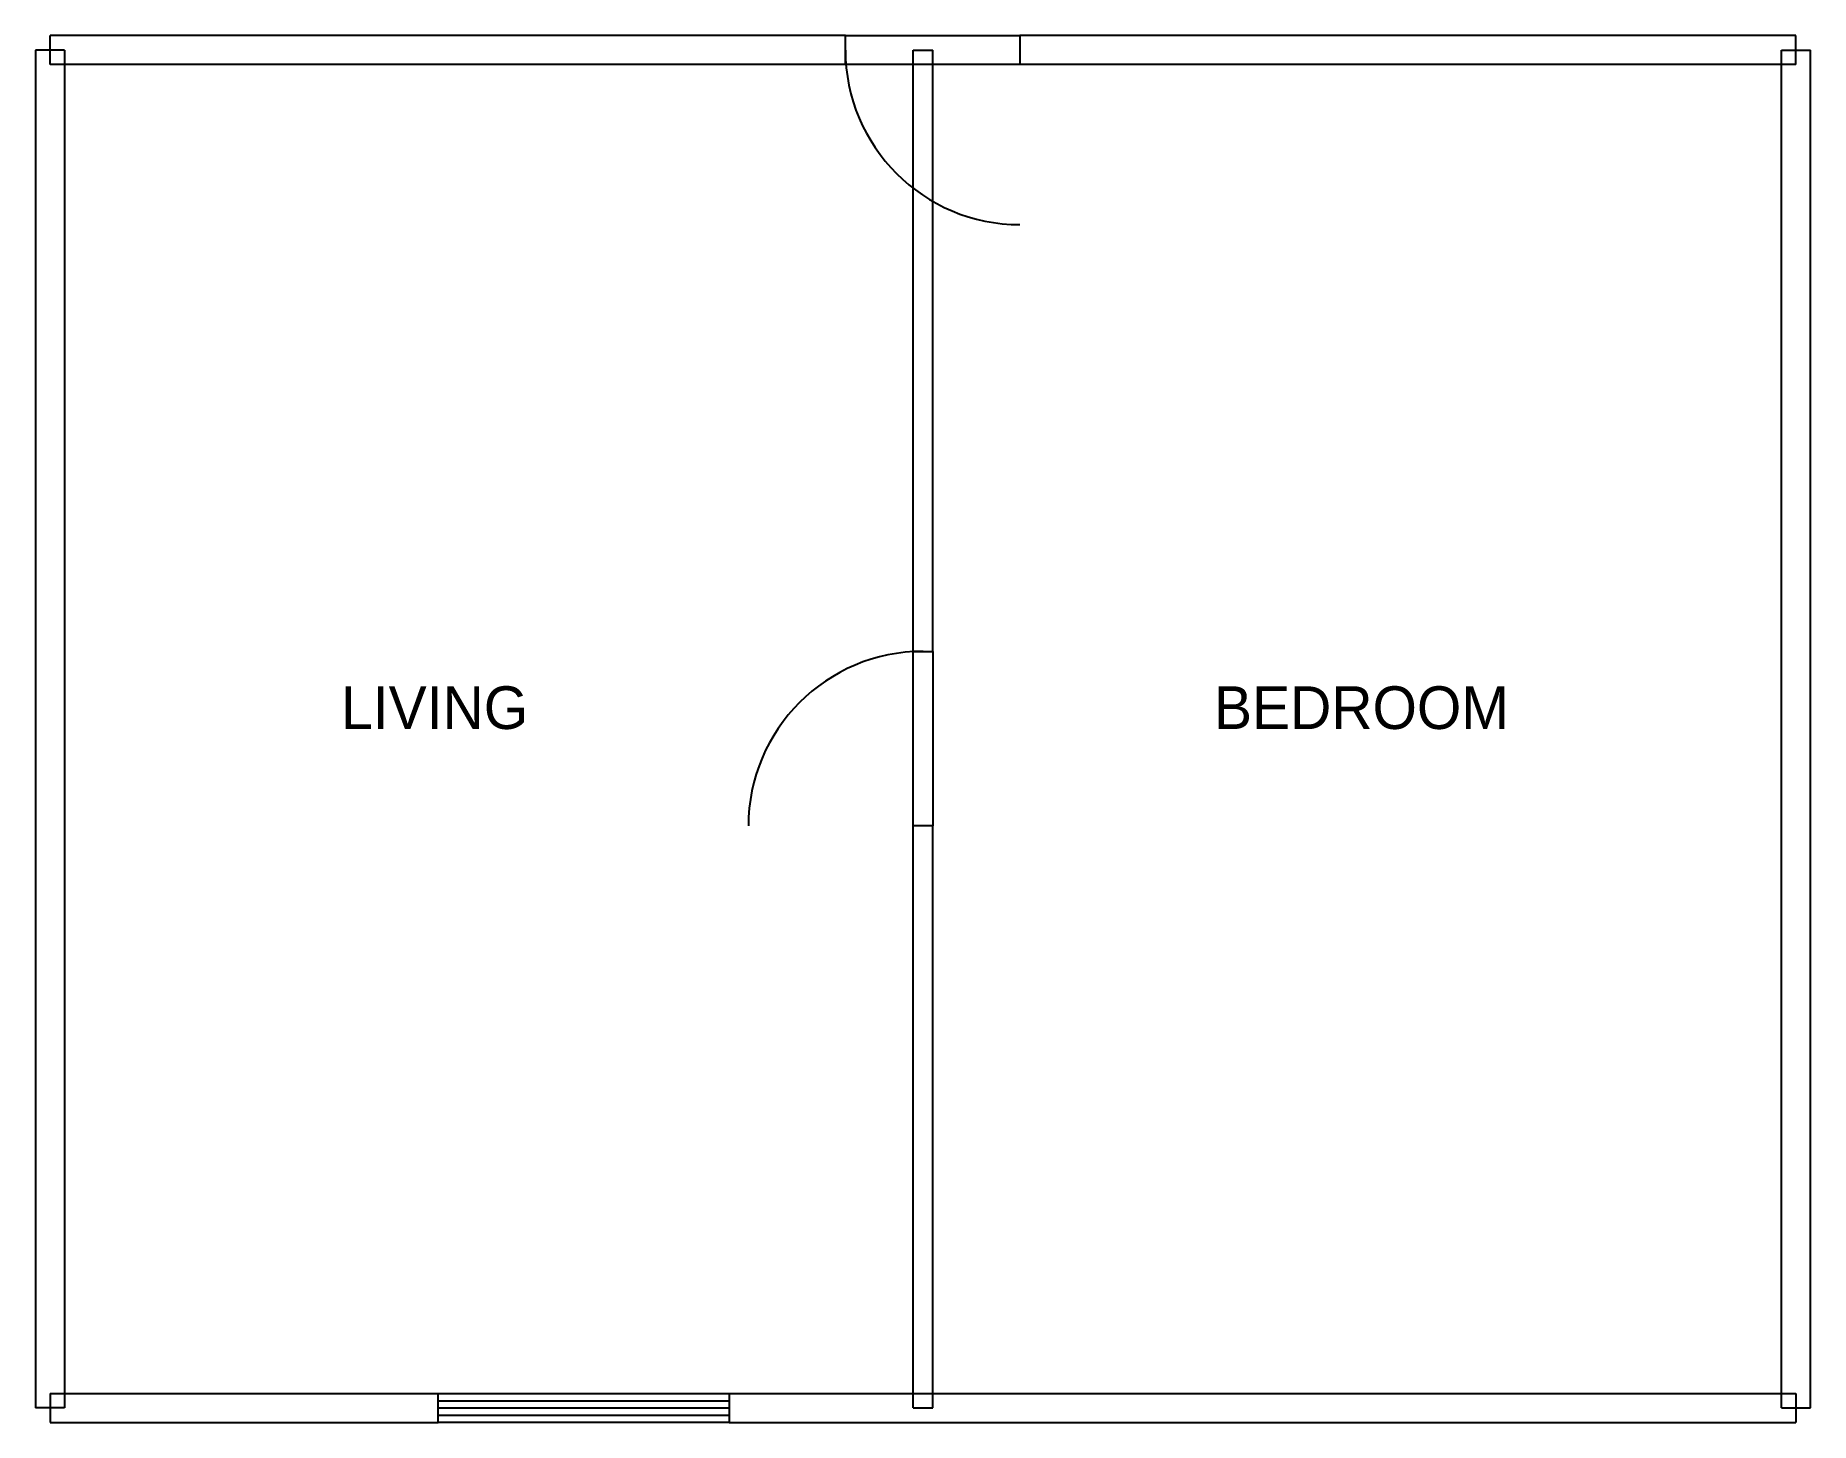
# Model space of a CAD drawing. Header units: millimetres. Extents: x -75 to 20009, y -75 to 7075.
# Drawn here: x 19999.92 to 20009.08, y -0.07 to 7.08 of the extents above.
import ezdxf

# ---------------------------------------------------------------- set-up
doc = ezdxf.new("R2010")
doc.units = ezdxf.units.MM
for name, color, linetype in [('A-ANNO-TEXT', 2, 'Continuous'), ('A-DOOR', 3, 'Continuous'), ('A-GLAZ', 4, 'Continuous'), ('A-WALL', 7, 'Continuous')]:
    doc.layers.add(name, color=color, linetype=linetype)

msp = doc.modelspace()

# ---------------------------------------------------------------- linework, layer by layer
at = {"layer": 'A-DOOR'}
for points in [[(20005, 6.925), (20004.1, 6.925), (20004.1, 7.075), (20005, 7.075)], [(20004.45, 3), (20004.45, 3.9), (20004.55, 3.9), (20004.55, 3)]]:
    msp.add_lwpolyline(points, close=True, dxfattribs=at)
for centre, start, end in [((20005, 7), 180, 270), ((20004.5, 3), 90, 180)]:
    msp.add_arc(centre, 0.9, start, end, dxfattribs=at)
at = {"layer": 'A-GLAZ'}
for p, q in [((20002, 0.0375), (20003.5, 0.0375)), ((20002, 0), (20003.5, 0)), ((20002, -0.0375), (20003.5, -0.0375))]:
    msp.add_line(p, q, dxfattribs=at)
msp.add_lwpolyline([(20002, 0.075), (20003.5, 0.075), (20003.5, -0.075), (20002, -0.075)], close=True, dxfattribs=at)
at = {"layer": 'A-WALL'}
for p, q in [((20004.1, 7.075), (20000, 7.075)), ((20000, 6.925), (20000, 7.075)), ((20009, 7.075), (20005, 7.075)), ((20009, 6.925), (20009, 7.075)), ((19999.925, 7), (19999.925, 0)), ((20000.075, 7), (19999.925, 7)), ((20000.075, 7), (20000.075, 0)), ((20004.45, 3.9), (20004.45, 7)), ((20004.45, 7), (20004.55, 7)), ((20004.55, 3.9), (20004.55, 7)), ((20008.925, 0), (20008.925, 7)), ((20008.925, 7), (20009.075, 7)), ((20009.075, 0), (20009.075, 7)), ((20004.1, 6.925), (20000, 6.925)), ((20009, 6.925), (20005, 6.925)), ((20004.45, 0), (20004.45, 3)), ((20004.55, 0), (20004.55, 3)), ((20000.075, 0), (19999.925, 0)), ((20000, 0.075), (20002, 0.075)), ((20000, 0.075), (20000, -0.075)), ((20003.5, 0.075), (20009, 0.075)), ((20004.45, 0), (20004.55, 0)), ((20008.925, 0), (20009.075, 0)), ((20009, 0.075), (20009, -0.075)), ((20000, -0.075), (20002, -0.075)), ((20003.5, -0.075), (20009, -0.075))]:
    msp.add_line(p, q, dxfattribs=at)

# ---------------------------------------------------------------- texts
at = {"layer": 'A-ANNO-TEXT'}
for s, p in [('LIVING', (20001.5, 3.5)), ('BEDROOM', (20006, 3.5))]:
    msp.add_text(s, height=0.22, dxfattribs=at).set_placement(p)

doc.saveas('drawing.dxf')
